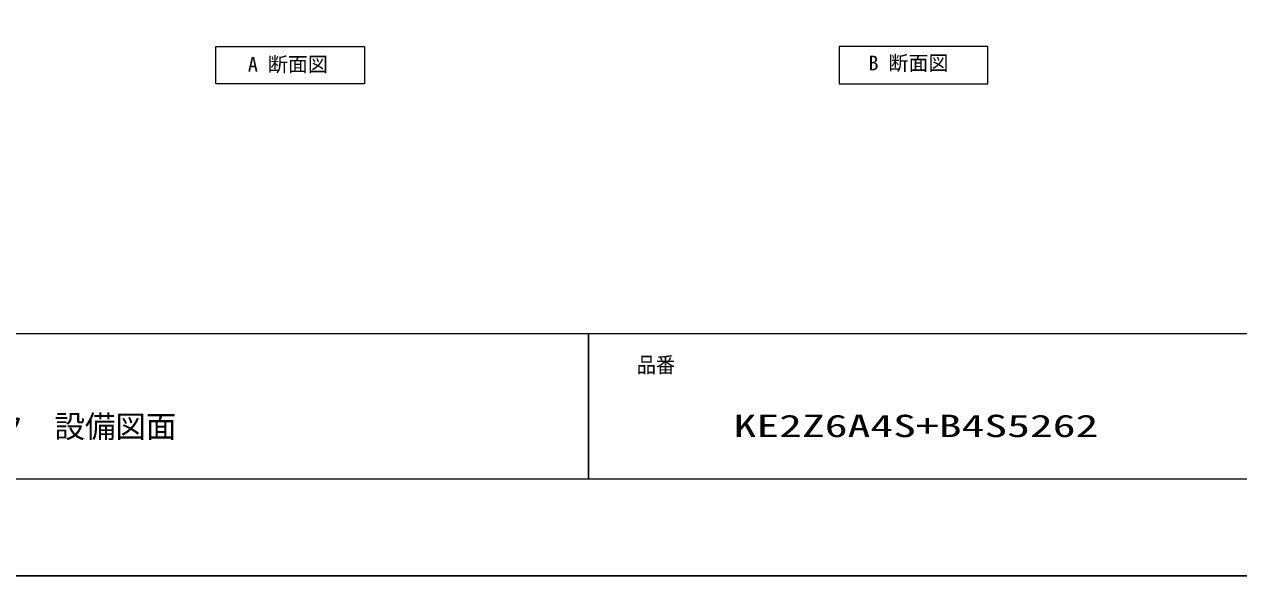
# Model space of a CAD drawing. Units: millimetres, scale not verified. Extents: x -9797 to 9797, y -4555 to 4555.
# Drawn here: x -4546 to -781, y -4455 to -2747 of the extents above; entities that cross this region are included whole.
import ezdxf
from ezdxf.enums import TextEntityAlignment as Align

# ---------------------------------------------------------------- set-up
doc = ezdxf.new("R2010")
doc.units = ezdxf.units.MM
doc.header["$LTSCALE"] = 30
for name, color, linetype, lineweight in [('0-1_0', 7, 'Continuous', 25), ('0-5_DEFPOINTS', 7, 'Continuous', 25), ('0-6_図面枠', 3, 'Continuous', 15)]:
    doc.layers.add(name, color=color, linetype=linetype, lineweight=lineweight)
doc.styles.add('ＭＳ ゴシック', font='')
doc.styles.get('ＭＳ ゴシック').set_extended_font_data('MS Gothic')

# ---------------------------------------------------------------- blocks, each defined once
blk = doc.blocks.new('Adanmenzu')
at = {"layer": '0-6_図面枠'}
blk.add_lwpolyline([(0, 3455.1), (13844.8, 3455.1), (13844.8, 0), (0, 0)], close=True, dxfattribs=at)
at = {"layer": '0-6_図面枠', "style": 'ＭＳ ゴシック'}
blk.add_text('A 断面図', height=1364, dxfattribs=at).set_placement((2996.7, 722.4), align=Align.BOTTOM_LEFT)
blk = doc.blocks.new('Bdanmenzu')
at = {"layer": '0-6_図面枠'}
blk.add_lwpolyline([(13844.8, 3455.1), (0, 3455.1), (0, 0), (13844.8, 0)], close=True, dxfattribs=at)
at = {"layer": '0-6_図面枠', "style": 'ＭＳ ゴシック'}
blk.add_text('B 断面図', height=1364, dxfattribs=at).set_placement((2741, 841.4), align=Align.BOTTOM_LEFT)

msp = doc.modelspace()

# ---------------------------------------------------------------- linework, layer by layer
at = {"layer": '0-1_0'}
msp.add_line((-2797.23, -3705), (-2797.23, -4155), dxfattribs=at)
at = {"layer": '0-5_DEFPOINTS'}
msp.add_line((2902.77, -4455), (-9697.23, -4455), dxfattribs=at)
at = {"layer": '0-6_図面枠'}
msp.add_line((-9397.23, -3705), (2602.77, -3705), dxfattribs=at)
msp.add_lwpolyline([(-9397.23, -4155), (2602.77, -4155), (2602.77, 4155), (-9397.23, 4155)], close=True, dxfattribs=at)

# ---------------------------------------------------------------- block references
at = {"layer": '0-1_0', "xscale": 0.03333333, "yscale": 0.03333333}
for name, p in [('Adanmenzu', (-3952.98, -2931.1)), ('Bdanmenzu', (-2020.29, -2931.1))]:
    msp.add_blockref(name, p, dxfattribs=at)

# ---------------------------------------------------------------- texts
at = {"layer": '0-6_図面枠', "style": 'ＭＳ ゴシック'}
for s, height, width, p in [('品番', 48.39, 0.9, (-2647.23, -3840.55)), ('KE2Z6A4S+B4S5262', 69.28, 1.5, (-2347.23, -4046.39))]:
    msp.add_text(s, height=height, dxfattribs=dict(at, width=width)).set_placement(p, align=Align.BOTTOM_LEFT)
msp.add_text('キッチンセット2100<食洗機無>右シンク\u3000設備図面', height=69.27, dxfattribs=at).set_placement((-6247.23, -4048.32), align=Align.BOTTOM_LEFT)

doc.saveas('drawing.dxf')
